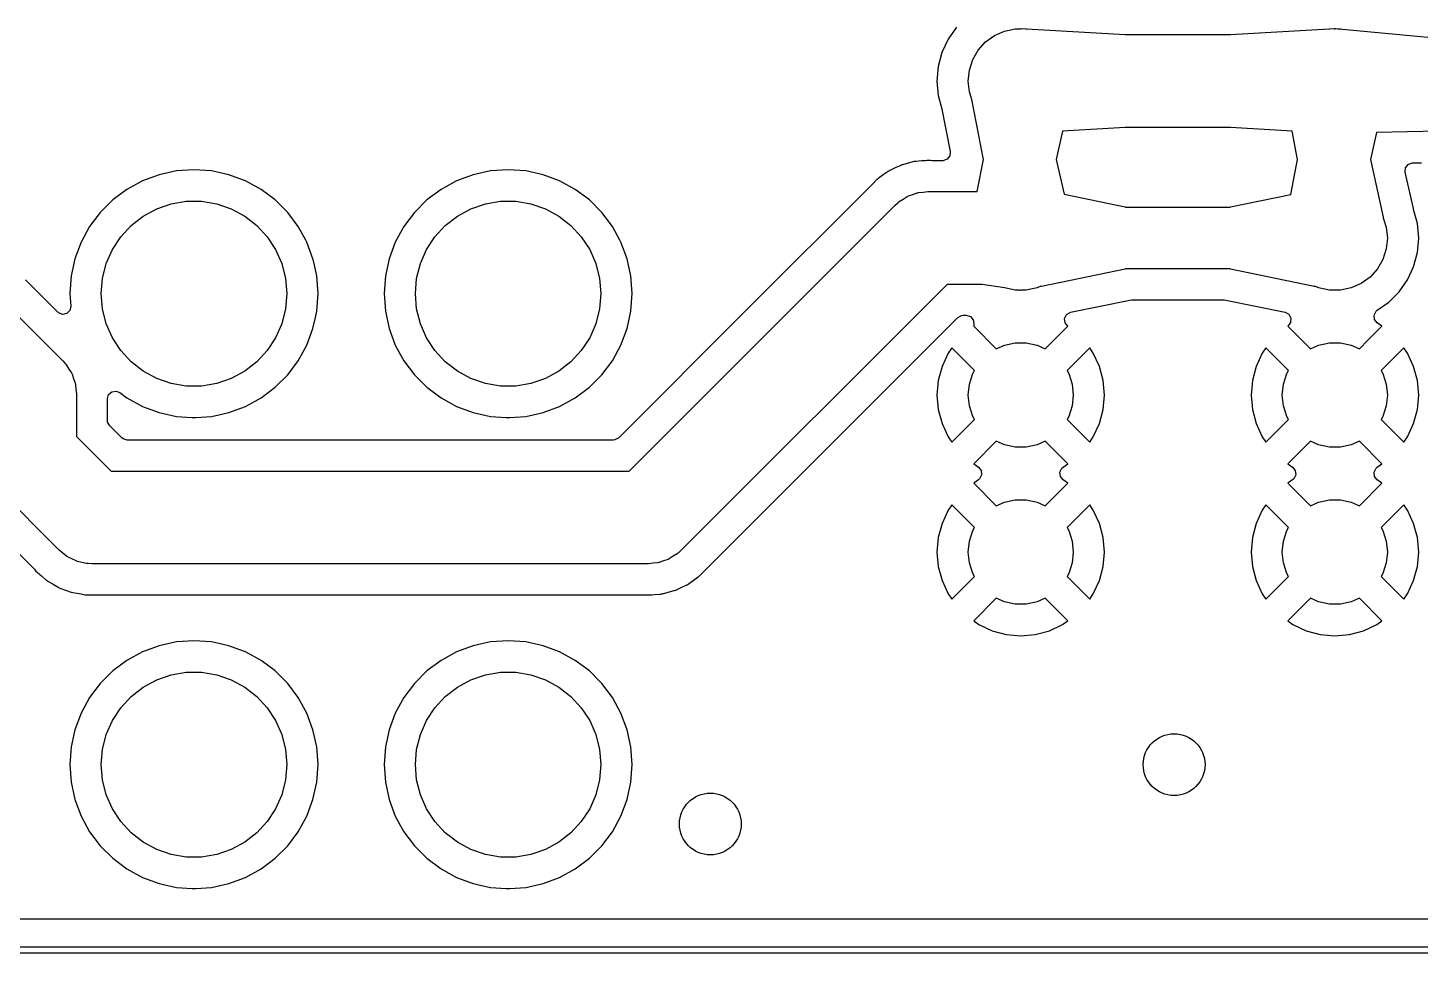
# Model space of a CAD drawing. Extents: x 0.1 to 11.5, y -4.3 to -1.1.
# Drawn here: x 8.306 to 9.192, y -4.293 to -3.704 of the extents above; entities that cross this region are included whole.
import ezdxf

# ---------------------------------------------------------------- set-up
doc = ezdxf.new("R2010")
doc.units = 0
doc.header["$MEASUREMENT"] = 0
doc.layers.add('BLACK', color=7, linetype='CONTINUOUS')

msp = doc.modelspace()

# ---------------------------------------------------------------- linework, layer by layer
at = {"layer": 'BLACK', "linetype": 'CONTINUOUS'}
for p, q in [((8.89691, -3.70349), (8.89157, -3.71111)), ((8.92745, -3.70597), (8.9343, -3.70451)), ((8.9343, -3.70451), (8.93792, -3.70451)), ((8.93792, -3.70451), (8.93793, -3.70449)), ((8.93793, -3.70449), (8.93826, -3.70436)), ((8.93826, -3.70436), (8.93828, -3.70436)), ((8.93828, -3.70436), (8.94091, -3.70451)), ((8.94091, -3.70451), (8.94129, -3.70451)), ((8.94129, -3.70451), (8.94144, -3.70455)), ((8.94144, -3.70455), (9.00429, -3.70824)), ((9.0713, -3.70824), (9.13415, -3.70455)), ((9.13415, -3.70455), (9.1343, -3.70451)), ((9.1343, -3.70451), (9.13468, -3.70451)), ((9.13468, -3.70451), (9.13731, -3.70436)), ((9.13731, -3.70436), (9.13764, -3.70447)), ((9.13764, -3.70447), (9.13766, -3.70451)), ((9.13766, -3.70451), (9.13793, -3.70451)), ((9.13793, -3.70451), (9.13826, -3.70438)), ((9.13793, -3.70451), (9.13793, -3.70451)), ((9.13826, -3.70438), (9.1383, -3.70438)), ((9.1383, -3.70438), (9.13973, -3.70451)), ((9.13973, -3.70451), (9.14129, -3.70451)), ((9.14129, -3.70451), (9.14255, -3.70478)), ((9.14255, -3.70478), (9.20384, -3.71059)), ((8.89157, -3.71111), (8.88764, -3.71954)), ((8.89157, -3.71111), (8.89157, -3.71111)), ((8.91072, -3.71813), (8.9154, -3.71293)), ((8.9154, -3.71293), (8.92106, -3.70881)), ((8.92106, -3.70881), (8.92745, -3.70597)), ((9.00429, -3.70824), (9.00434, -3.70827)), ((9.00434, -3.70827), (9.07124, -3.70827)), ((9.07124, -3.70827), (9.0713, -3.70824)), ((8.88764, -3.71954), (8.88523, -3.72853)), ((8.88764, -3.71954), (8.88764, -3.71954)), ((8.90722, -3.72418), (8.91072, -3.71813)), ((8.88523, -3.72853), (8.88442, -3.7378)), ((8.88523, -3.72853), (8.88523, -3.72853)), ((8.90433, -3.7378), (8.90506, -3.73084)), ((8.90506, -3.73084), (8.90722, -3.72418)), ((8.88442, -3.7378), (8.88442, -3.7378)), ((8.88442, -3.7378), (8.88523, -3.74706)), ((8.90506, -3.74475), (8.90433, -3.7378)), ((8.88523, -3.74706), (8.88523, -3.74706)), ((8.88523, -3.74706), (8.8875, -3.75551)), ((8.90661, -3.74953), (8.90506, -3.74475)), ((8.91406, -3.7878), (8.90661, -3.74953)), ((8.8875, -3.75551), (8.88753, -3.75567)), ((8.88753, -3.75567), (8.8928, -3.78275)), ((9.00429, -3.76735), (8.96446, -3.76969)), ((9.00435, -3.76732), (9.00429, -3.76735)), ((9.07125, -3.76732), (9.00435, -3.76732)), ((9.0713, -3.76735), (9.07125, -3.76732)), ((9.11053, -3.76966), (9.0713, -3.76735)), ((8.96446, -3.76969), (8.96043, -3.7878)), ((9.11406, -3.7878), (9.11053, -3.76966)), ((9.16425, -3.77063), (9.16043, -3.7878)), ((9.2038, -3.7697), (9.16425, -3.77063)), ((8.8928, -3.78275), (8.89255, -3.78549)), ((8.85788, -3.7932), (8.85435, -3.7948)), ((8.86137, -3.79152), (8.85788, -3.7932)), ((8.86154, -3.79147), (8.86137, -3.79152)), ((8.86137, -3.79152), (8.86137, -3.79152)), ((8.86137, -3.79152), (8.86137, -3.79152)), ((8.86137, -3.79152), (8.86137, -3.79152)), ((8.86226, -3.79121), (8.86154, -3.79147)), ((8.86241, -3.79114), (8.86226, -3.79121)), ((8.86617, -3.79019), (8.86241, -3.79114)), ((8.86241, -3.79114), (8.86241, -3.79114)), ((8.86991, -3.78916), (8.86617, -3.79019)), ((8.87009, -3.78914), (8.86991, -3.78916)), ((8.86991, -3.78916), (8.86991, -3.78916)), ((8.87084, -3.78901), (8.87009, -3.78914)), ((8.87101, -3.78897), (8.87084, -3.78901)), ((8.87488, -3.78871), (8.87101, -3.78897)), ((8.87653, -3.78856), (8.87488, -3.78871)), ((8.877, -3.78856), (8.87653, -3.78856)), ((8.87716, -3.78856), (8.877, -3.78856)), ((8.87806, -3.7885), (8.87716, -3.78856)), ((8.87985, -3.78838), (8.87806, -3.7885)), ((8.88031, -3.78843), (8.87985, -3.78838)), ((8.87985, -3.78838), (8.87985, -3.78838)), ((8.88137, -3.78855), (8.88031, -3.78843)), ((8.88164, -3.78856), (8.88137, -3.78855)), ((8.88801, -3.78856), (8.88164, -3.78856)), ((8.88825, -3.78856), (8.88801, -3.78856)), ((8.89085, -3.78765), (8.88825, -3.78856)), ((8.89255, -3.78549), (8.89085, -3.78765)), ((8.91008, -3.80827), (8.91406, -3.7878)), ((8.96043, -3.7878), (8.96536, -3.80994)), ((9.10973, -3.81004), (9.11406, -3.7878)), ((9.16043, -3.7878), (9.16863, -3.82461)), ((9.18263, -3.79594), (9.18281, -3.79319)), ((9.18281, -3.79319), (9.18445, -3.79098)), ((9.18445, -3.79098), (9.18702, -3.79001)), ((9.18702, -3.79001), (9.18728, -3.78999)), ((9.18728, -3.78999), (9.193, -3.78986)), ((8.37862, -3.8014), (8.36873, -3.8068)), ((8.38917, -3.79747), (8.37862, -3.8014)), ((8.40018, -3.79507), (8.38917, -3.79747)), ((8.41142, -3.79427), (8.40018, -3.79507)), ((8.42265, -3.79507), (8.41142, -3.79427)), ((8.41142, -3.79427), (8.41142, -3.79427)), ((8.43366, -3.79747), (8.42265, -3.79507)), ((8.44, -3.79983), (8.43366, -3.79747)), ((8.43366, -3.79747), (8.43366, -3.79747)), ((8.43366, -3.79747), (8.43366, -3.79747)), ((8.44422, -3.8014), (8.44, -3.79983)), ((8.45411, -3.8068), (8.44422, -3.8014)), ((8.44422, -3.8014), (8.44422, -3.8014)), ((8.57862, -3.8014), (8.56873, -3.8068)), ((8.58917, -3.79747), (8.57862, -3.8014)), ((8.60018, -3.79507), (8.58917, -3.79747)), ((8.61142, -3.79427), (8.60018, -3.79507)), ((8.62265, -3.79507), (8.61142, -3.79427)), ((8.61142, -3.79427), (8.61142, -3.79427)), ((8.63366, -3.79747), (8.62265, -3.79507)), ((8.64, -3.79983), (8.63366, -3.79747)), ((8.63366, -3.79747), (8.63366, -3.79747)), ((8.63366, -3.79747), (8.63366, -3.79747)), ((8.64422, -3.8014), (8.64, -3.79983)), ((8.65411, -3.8068), (8.64422, -3.8014)), ((8.64422, -3.8014), (8.64422, -3.8014)), ((8.84622, -3.80057), (8.84354, -3.80337)), ((8.84636, -3.80047), (8.84622, -3.80057)), ((8.84622, -3.80057), (8.84622, -3.80057)), ((8.84694, -3.79997), (8.84636, -3.80047)), ((8.84706, -3.79985), (8.84694, -3.79997)), ((8.85025, -3.79764), (8.84706, -3.79985)), ((8.84706, -3.79985), (8.84706, -3.79985)), ((8.85339, -3.79536), (8.85025, -3.79764)), ((8.85354, -3.79529), (8.85339, -3.79536)), ((8.85339, -3.79536), (8.85339, -3.79536)), ((8.8542, -3.7949), (8.85354, -3.79529)), ((8.85435, -3.7948), (8.8542, -3.7949)), ((9.18776, -3.81896), (9.18263, -3.79594)), ((8.36873, -3.8068), (8.35971, -3.81355)), ((8.36873, -3.8068), (8.36873, -3.8068)), ((8.46313, -3.81355), (8.45411, -3.8068)), ((8.45411, -3.8068), (8.45411, -3.8068)), ((8.56873, -3.8068), (8.55971, -3.81355)), ((8.56873, -3.8068), (8.56873, -3.8068)), ((8.66313, -3.81355), (8.65411, -3.8068)), ((8.65411, -3.8068), (8.65411, -3.8068)), ((8.84354, -3.80337), (8.76244, -3.88447)), ((8.86298, -3.81306), (8.86549, -3.81141)), ((8.86549, -3.81141), (8.86589, -3.81126)), ((8.86589, -3.81126), (8.86626, -3.81103)), ((8.86626, -3.81103), (8.86911, -3.81009)), ((8.86911, -3.81009), (8.87193, -3.80906)), ((8.87193, -3.80906), (8.87236, -3.80901)), ((8.87236, -3.80901), (8.87277, -3.80888)), ((8.87277, -3.80888), (8.87576, -3.80862)), ((8.87576, -3.80862), (8.87874, -3.80827)), ((8.87874, -3.80827), (8.91008, -3.80827)), ((8.96536, -3.80994), (9.00436, -3.81803)), ((9.07123, -3.81803), (9.10973, -3.81004)), ((8.22875, -3.81692), (8.32797, -3.91613)), ((8.35971, -3.81355), (8.35174, -3.82152)), ((8.35971, -3.81355), (8.35971, -3.81355)), ((8.37912, -3.82379), (8.3877, -3.81915)), ((8.3877, -3.81915), (8.39692, -3.81598)), ((8.39692, -3.81598), (8.40654, -3.81437)), ((8.40654, -3.81437), (8.41629, -3.81437)), ((8.41629, -3.81437), (8.42591, -3.81598)), ((8.42591, -3.81598), (8.43514, -3.81915)), ((8.43514, -3.81915), (8.44372, -3.82379)), ((8.47109, -3.82152), (8.46313, -3.81355)), ((8.46313, -3.81355), (8.46313, -3.81355)), ((8.55971, -3.81355), (8.55174, -3.82152)), ((8.55971, -3.81355), (8.55971, -3.81355)), ((8.57912, -3.82379), (8.5877, -3.81915)), ((8.5877, -3.81915), (8.59692, -3.81598)), ((8.59692, -3.81598), (8.60654, -3.81437)), ((8.60654, -3.81437), (8.61629, -3.81437)), ((8.61629, -3.81437), (8.62591, -3.81598)), ((8.62591, -3.81598), (8.63514, -3.81915)), ((8.63514, -3.81915), (8.64372, -3.82379)), ((8.67109, -3.82152), (8.66313, -3.81355)), ((8.66313, -3.81355), (8.66313, -3.81355)), ((8.68856, -3.98622), (8.85786, -3.81692)), ((8.85786, -3.81692), (8.85947, -3.81549)), ((8.85947, -3.81549), (8.85976, -3.81518)), ((8.85976, -3.81518), (8.85998, -3.81503)), ((8.85998, -3.81503), (8.86043, -3.81463)), ((8.86043, -3.81463), (8.86298, -3.81306)), ((9.00436, -3.81803), (9.00447, -3.81811)), ((9.00447, -3.81811), (9.07109, -3.81811)), ((9.07109, -3.81811), (9.07123, -3.81803)), ((9.18785, -3.81926), (9.18776, -3.81896)), ((9.18795, -3.81954), (9.18785, -3.81926)), ((9.19036, -3.82853), (9.18795, -3.81954)), ((9.18795, -3.81954), (9.18795, -3.81954)), ((8.35174, -3.82152), (8.34499, -3.83054)), ((8.35174, -3.82152), (8.35174, -3.82152)), ((8.37142, -3.82978), (8.37912, -3.82379)), ((8.44372, -3.82379), (8.45141, -3.82978)), ((8.47784, -3.83054), (8.47109, -3.82152)), ((8.47109, -3.82152), (8.47109, -3.82152)), ((8.55174, -3.82152), (8.54499, -3.83054)), ((8.55174, -3.82152), (8.55174, -3.82152)), ((8.57142, -3.82978), (8.57912, -3.82379)), ((8.64372, -3.82379), (8.65141, -3.82978)), ((8.67784, -3.83054), (8.67109, -3.82152)), ((8.67109, -3.82152), (8.67109, -3.82152)), ((9.16863, -3.82461), (9.16859, -3.82486)), ((9.16859, -3.82486), (9.17053, -3.83084)), ((9.19117, -3.8378), (9.19036, -3.82853)), ((8.34499, -3.83054), (8.33959, -3.84043)), ((8.34499, -3.83054), (8.34499, -3.83054)), ((8.35948, -3.84512), (8.36481, -3.83696)), ((8.36481, -3.83696), (8.37142, -3.82978)), ((8.45141, -3.82978), (8.45802, -3.83696)), ((8.45802, -3.83696), (8.46335, -3.84512)), ((8.48261, -3.83926), (8.47784, -3.83054)), ((8.47784, -3.83054), (8.47784, -3.83054)), ((8.54499, -3.83054), (8.53959, -3.84043)), ((8.54499, -3.83054), (8.54499, -3.83054)), ((8.55948, -3.84512), (8.56481, -3.83696)), ((8.56481, -3.83696), (8.57142, -3.82978)), ((8.65141, -3.82978), (8.65802, -3.83696)), ((8.65802, -3.83696), (8.66335, -3.84512)), ((8.68261, -3.83926), (8.67784, -3.83054)), ((8.67784, -3.83054), (8.67784, -3.83054)), ((9.17053, -3.83084), (9.17126, -3.8378)), ((9.17126, -3.8378), (9.17053, -3.84475)), ((9.19036, -3.84706), (9.19117, -3.8378)), ((8.33959, -3.84043), (8.33565, -3.85098)), ((8.35556, -3.85405), (8.35948, -3.84512)), ((8.46335, -3.84512), (8.46727, -3.85405)), ((8.48324, -3.84043), (8.48261, -3.83926)), ((8.48718, -3.85098), (8.48324, -3.84043)), ((8.53959, -3.84043), (8.53565, -3.85098)), ((8.55556, -3.85405), (8.55948, -3.84512)), ((8.66335, -3.84512), (8.66727, -3.85405)), ((8.68324, -3.84043), (8.68261, -3.83926)), ((8.68718, -3.85098), (8.68324, -3.84043)), ((9.17053, -3.84475), (9.16837, -3.85141)), ((9.18795, -3.85605), (9.19036, -3.84706)), ((8.33565, -3.85098), (8.33326, -3.86199)), ((8.35317, -3.86351), (8.35556, -3.85405)), ((8.46727, -3.85405), (8.46967, -3.86351)), ((8.48767, -3.85324), (8.48718, -3.85098)), ((8.48718, -3.85098), (8.48718, -3.85098)), ((8.48718, -3.85098), (8.48718, -3.85098)), ((8.48957, -3.86199), (8.48767, -3.85324)), ((8.53565, -3.85098), (8.53326, -3.86199)), ((8.55317, -3.86351), (8.55556, -3.85405)), ((8.66727, -3.85405), (8.66967, -3.86351)), ((8.68767, -3.85324), (8.68718, -3.85098)), ((8.68718, -3.85098), (8.68718, -3.85098)), ((8.68718, -3.85098), (8.68718, -3.85098)), ((8.68957, -3.86199), (8.68767, -3.85324)), ((9.16837, -3.85141), (9.16487, -3.85747)), ((8.32471, -3.885), (8.30419, -3.86448)), ((8.33326, -3.86199), (8.33246, -3.87323)), ((8.35236, -3.87323), (8.35317, -3.86351)), ((8.46967, -3.86351), (8.47047, -3.87323)), ((8.49038, -3.87323), (8.48957, -3.86199)), ((8.53326, -3.86199), (8.53246, -3.87323)), ((8.55236, -3.87323), (8.55317, -3.86351)), ((8.66967, -3.86351), (8.67047, -3.87323)), ((8.69038, -3.87323), (8.68957, -3.86199)), ((9.00436, -3.85756), (8.95097, -3.86864)), ((9.0045, -3.85748), (9.00436, -3.85756)), ((9.07112, -3.85748), (9.0045, -3.85748)), ((9.07123, -3.85756), (9.07112, -3.85748)), ((9.12462, -3.86864), (9.07123, -3.85756)), ((9.16019, -3.86266), (9.15453, -3.86678)), ((9.16487, -3.85747), (9.16019, -3.86266)), ((9.17868, -3.8721), (9.18402, -3.86448)), ((9.18402, -3.86448), (9.18795, -3.85605)), ((8.33246, -3.87323), (8.33246, -3.87323)), ((8.33246, -3.87323), (8.33303, -3.8812)), ((8.35317, -3.88295), (8.35236, -3.87323)), ((8.47047, -3.87323), (8.46967, -3.88295)), ((8.48957, -3.88447), (8.49038, -3.87323)), ((8.49038, -3.87323), (8.49038, -3.87323)), ((8.53246, -3.87323), (8.53246, -3.87323)), ((8.53246, -3.87323), (8.53326, -3.88447)), ((8.55317, -3.88295), (8.55236, -3.87323)), ((8.67047, -3.87323), (8.66967, -3.88295)), ((8.68957, -3.88447), (8.69038, -3.87323)), ((8.89097, -3.86732), (8.72167, -4.03663)), ((8.91325, -3.86732), (8.89097, -3.86732)), ((8.92738, -3.86959), (8.91325, -3.86732)), ((8.92745, -3.86962), (8.92738, -3.86959)), ((8.9343, -3.87108), (8.92745, -3.86962)), ((8.93665, -3.87108), (8.9343, -3.87108)), ((8.93726, -3.87117), (8.93665, -3.87108)), ((8.93733, -3.87118), (8.93726, -3.87117)), ((8.93759, -3.87108), (8.93733, -3.87118)), ((8.94129, -3.87108), (8.93759, -3.87108)), ((8.94814, -3.86962), (8.94129, -3.87108)), ((8.95059, -3.86853), (8.94814, -3.86962)), ((8.95063, -3.86857), (8.95059, -3.86853)), ((8.95097, -3.86864), (8.95063, -3.86857)), ((9.12489, -3.86861), (9.12462, -3.86864)), ((9.12498, -3.86852), (9.12489, -3.86861)), ((9.12745, -3.86962), (9.12498, -3.86852)), ((9.1343, -3.87108), (9.12745, -3.86962)), ((9.14129, -3.87108), (9.1343, -3.87108)), ((9.14814, -3.86962), (9.14129, -3.87108)), ((9.15453, -3.86678), (9.14814, -3.86962)), ((9.1721, -3.87868), (9.17868, -3.8721)), ((8.33303, -3.8812), (8.33244, -3.88389)), ((8.96955, -3.88511), (9.00723, -3.87729)), ((9.00723, -3.87729), (9.00822, -3.87719)), ((9.00822, -3.87719), (9.06737, -3.87719)), ((9.06737, -3.87719), (9.06837, -3.87729)), ((9.06837, -3.87729), (9.10604, -3.8851)), ((9.16478, -3.88381), (9.1721, -3.87868)), ((8.32523, -3.88546), (8.32471, -3.885)), ((8.32781, -3.88642), (8.32523, -3.88546)), ((8.3305, -3.88583), (8.32781, -3.88642)), ((8.33244, -3.88389), (8.3305, -3.88583)), ((8.35556, -3.8924), (8.35317, -3.88295)), ((8.46967, -3.88295), (8.46727, -3.8924)), ((8.48718, -3.89547), (8.48871, -3.88846)), ((8.48871, -3.88846), (8.48957, -3.88447)), ((8.48957, -3.88447), (8.48957, -3.88447)), ((8.48957, -3.88447), (8.48957, -3.88447)), ((8.53326, -3.88447), (8.53565, -3.89547)), ((8.55556, -3.8924), (8.55317, -3.88295)), ((8.66967, -3.88295), (8.66727, -3.8924)), ((8.76244, -3.88447), (8.68182, -3.96509)), ((8.68718, -3.89547), (8.68871, -3.88846)), ((8.68871, -3.88846), (8.68957, -3.88447)), ((8.68957, -3.88447), (8.68957, -3.88447)), ((8.68957, -3.88447), (8.68957, -3.88447)), ((8.73599, -4.05017), (8.8977, -3.88846)), ((8.8977, -3.88846), (8.90012, -3.88714)), ((8.90012, -3.88714), (8.90115, -3.88703)), ((8.90115, -3.88703), (8.90309, -3.88703)), ((8.90309, -3.88703), (8.90573, -3.8878)), ((8.90573, -3.8878), (8.90753, -3.88988)), ((8.90753, -3.88988), (8.90796, -3.89233)), ((8.96575, -3.889), (8.96699, -3.88654)), ((8.96603, -3.89174), (8.96575, -3.889)), ((8.96699, -3.88654), (8.96936, -3.88515)), ((8.96936, -3.88515), (8.96955, -3.88511)), ((9.10604, -3.8851), (9.10846, -3.8864)), ((9.10846, -3.8864), (9.1098, -3.8888)), ((9.1098, -3.8888), (9.10963, -3.89155)), ((9.16278, -3.88692), (9.16402, -3.88447)), ((9.16306, -3.88966), (9.16278, -3.88692)), ((9.16478, -3.89181), (9.16306, -3.88966)), ((9.16402, -3.88447), (9.16478, -3.88381)), ((8.35948, -3.90134), (8.35556, -3.8924)), ((8.46727, -3.8924), (8.46335, -3.90134)), ((8.48324, -3.90603), (8.48718, -3.89547)), ((8.53565, -3.89547), (8.53959, -3.90603)), ((8.55948, -3.90134), (8.55556, -3.8924)), ((8.66727, -3.8924), (8.66335, -3.90134)), ((8.68324, -3.90603), (8.68718, -3.89547)), ((8.90796, -3.89233), (8.90782, -3.8939)), ((8.90782, -3.8939), (8.92222, -3.9083)), ((8.95337, -3.9083), (8.96777, -3.8939)), ((8.96775, -3.89388), (8.96603, -3.89174)), ((8.96777, -3.8939), (8.96775, -3.89388)), ((8.96777, -3.8939), (8.96777, -3.8939)), ((9.10784, -3.89388), (9.10782, -3.8939)), ((9.10782, -3.8939), (9.12222, -3.9083)), ((9.10801, -3.89376), (9.10784, -3.89388)), ((9.10963, -3.89155), (9.10801, -3.89376)), ((9.15882, -3.90285), (9.16777, -3.8939)), ((9.16777, -3.8939), (9.16478, -3.89181)), ((9.16777, -3.8939), (9.16777, -3.8939)), ((8.36481, -3.9095), (8.35948, -3.90134)), ((8.46335, -3.90134), (8.45802, -3.9095)), ((8.47784, -3.91592), (8.48324, -3.90603)), ((8.53959, -3.90603), (8.54499, -3.91592)), ((8.56481, -3.9095), (8.55948, -3.90134)), ((8.66335, -3.90134), (8.65802, -3.9095)), ((8.67784, -3.91592), (8.68324, -3.90603)), ((8.8939, -3.90782), (8.89159, -3.91112)), ((8.90834, -3.92226), (8.8939, -3.90782)), ((8.8939, -3.90782), (8.8939, -3.90782)), ((8.92222, -3.9083), (8.92745, -3.90597)), ((8.92745, -3.90597), (8.9343, -3.90451)), ((8.9343, -3.90451), (8.94129, -3.90451)), ((8.94129, -3.90451), (8.94814, -3.90597)), ((8.94814, -3.90597), (8.95337, -3.9083)), ((8.98169, -3.90782), (8.96725, -3.92226)), ((8.984, -3.91112), (8.98169, -3.90782)), ((8.98169, -3.90782), (8.98169, -3.90782)), ((9.0939, -3.90782), (9.09159, -3.91112)), ((9.10834, -3.92226), (9.0939, -3.90782)), ((9.0939, -3.90782), (9.0939, -3.90782)), ((9.12222, -3.9083), (9.12745, -3.90597)), ((9.12745, -3.90597), (9.1343, -3.90451)), ((9.1343, -3.90451), (9.14129, -3.90451)), ((9.14129, -3.90451), (9.14814, -3.90597)), ((9.14814, -3.90597), (9.15337, -3.9083)), ((9.15337, -3.9083), (9.15882, -3.90285)), ((9.18169, -3.90782), (9.16725, -3.92226)), ((9.184, -3.91112), (9.18169, -3.90782)), ((9.18169, -3.90782), (9.18169, -3.90782)), ((8.32797, -3.91613), (8.32939, -3.91773)), ((8.32939, -3.91773), (8.32971, -3.91803)), ((8.32971, -3.91803), (8.32985, -3.91824)), ((8.37142, -3.91668), (8.36481, -3.9095)), ((8.37912, -3.92267), (8.37142, -3.91668)), ((8.45141, -3.91668), (8.44372, -3.92267)), ((8.45802, -3.9095), (8.45141, -3.91668)), ((8.47109, -3.92494), (8.47784, -3.91592)), ((8.54499, -3.91592), (8.54499, -3.91592)), ((8.54499, -3.91592), (8.55174, -3.92494)), ((8.57142, -3.91668), (8.56481, -3.9095)), ((8.57912, -3.92267), (8.57142, -3.91668)), ((8.65141, -3.91668), (8.64372, -3.92267)), ((8.65802, -3.9095), (8.65141, -3.91668)), ((8.67109, -3.92494), (8.67784, -3.91592)), ((8.89159, -3.91112), (8.88766, -3.91955)), ((8.98793, -3.91955), (8.984, -3.91112)), ((8.984, -3.91112), (8.984, -3.91112)), ((9.09159, -3.91112), (9.08766, -3.91955)), ((9.18793, -3.91955), (9.184, -3.91112)), ((9.184, -3.91112), (9.184, -3.91112)), ((8.32985, -3.91824), (8.33025, -3.91869)), ((8.33025, -3.91869), (8.33182, -3.92125)), ((8.33182, -3.92125), (8.33347, -3.92376)), ((8.33347, -3.92376), (8.33362, -3.92416)), ((8.33362, -3.92416), (8.33385, -3.92453)), ((8.33385, -3.92453), (8.33479, -3.92738)), ((8.3877, -3.92731), (8.37912, -3.92267)), ((8.44372, -3.92267), (8.43514, -3.92731)), ((8.46313, -3.9329), (8.47109, -3.92494)), ((8.55174, -3.92494), (8.55174, -3.92494)), ((8.55174, -3.92494), (8.55971, -3.9329)), ((8.5877, -3.92731), (8.57912, -3.92267)), ((8.64372, -3.92267), (8.63514, -3.92731)), ((8.66313, -3.9329), (8.67109, -3.92494)), ((8.88766, -3.91955), (8.88525, -3.92853)), ((8.88766, -3.91955), (8.88766, -3.91955)), ((8.90506, -3.93084), (8.90722, -3.92418)), ((8.90722, -3.92418), (8.90834, -3.92226)), ((8.96725, -3.92226), (8.96837, -3.92418)), ((8.96837, -3.92418), (8.97053, -3.93084)), ((8.99034, -3.92853), (8.98793, -3.91955)), ((8.98793, -3.91955), (8.98793, -3.91955)), ((9.08766, -3.91955), (9.08525, -3.92853)), ((9.08766, -3.91955), (9.08766, -3.91955)), ((9.10506, -3.93084), (9.10722, -3.92418)), ((9.10722, -3.92418), (9.10834, -3.92226)), ((9.16725, -3.92226), (9.16837, -3.92418)), ((9.16837, -3.92418), (9.17053, -3.93084)), ((9.19034, -3.92853), (9.18793, -3.91955)), ((9.18793, -3.91955), (9.18793, -3.91955)), ((8.33479, -3.92738), (8.33582, -3.9302)), ((8.33582, -3.9302), (8.33587, -3.93063)), ((8.33587, -3.93063), (8.336, -3.93104)), ((8.336, -3.93104), (8.33627, -3.93403)), ((8.33627, -3.93403), (8.33661, -3.93701)), ((8.35709, -3.93748), (8.35917, -3.93568)), ((8.35917, -3.93568), (8.3619, -3.93529)), ((8.3619, -3.93529), (8.36413, -3.93621)), ((8.39692, -3.93048), (8.3877, -3.92731)), ((8.40654, -3.93208), (8.39692, -3.93048)), ((8.41629, -3.93208), (8.40654, -3.93208)), ((8.42591, -3.93048), (8.41629, -3.93208)), ((8.43514, -3.92731), (8.42591, -3.93048)), ((8.45411, -3.93965), (8.46313, -3.9329)), ((8.55971, -3.9329), (8.55971, -3.9329)), ((8.55971, -3.9329), (8.56873, -3.93965)), ((8.59692, -3.93048), (8.5877, -3.92731)), ((8.60654, -3.93208), (8.59692, -3.93048)), ((8.61629, -3.93208), (8.60654, -3.93208)), ((8.62591, -3.93048), (8.61629, -3.93208)), ((8.63514, -3.92731), (8.62591, -3.93048)), ((8.65411, -3.93965), (8.66313, -3.9329)), ((8.88525, -3.92853), (8.88444, -3.9378)), ((8.88525, -3.92853), (8.88525, -3.92853)), ((8.90433, -3.9378), (8.90506, -3.93084)), ((8.97053, -3.93084), (8.97126, -3.9378)), ((8.99115, -3.9378), (8.99034, -3.92853)), ((8.99034, -3.92853), (8.99034, -3.92853)), ((9.08525, -3.92853), (9.08444, -3.9378)), ((9.08525, -3.92853), (9.08525, -3.92853)), ((9.10433, -3.9378), (9.10506, -3.93084)), ((9.17053, -3.93084), (9.17126, -3.9378)), ((9.19115, -3.9378), (9.19034, -3.92853)), ((9.19034, -3.92853), (9.19034, -3.92853)), ((8.33661, -3.93701), (8.33661, -3.96415)), ((8.35632, -3.94012), (8.35709, -3.93748)), ((8.35632, -3.95396), (8.35632, -3.94012)), ((8.36413, -3.93621), (8.36873, -3.93965)), ((8.36873, -3.93965), (8.36873, -3.93965)), ((8.36873, -3.93965), (8.36873, -3.93965)), ((8.36873, -3.93965), (8.37862, -3.94505)), ((8.44422, -3.94505), (8.45411, -3.93965)), ((8.56873, -3.93965), (8.56873, -3.93965)), ((8.56873, -3.93965), (8.57862, -3.94505)), ((8.64422, -3.94505), (8.65411, -3.93965)), ((8.88444, -3.9378), (8.88444, -3.9378)), ((8.88444, -3.9378), (8.88525, -3.94706)), ((8.90506, -3.94475), (8.90433, -3.9378)), ((8.97126, -3.9378), (8.97053, -3.94475)), ((8.99034, -3.94706), (8.99115, -3.9378)), ((8.99115, -3.9378), (8.99115, -3.9378)), ((9.08444, -3.9378), (9.08444, -3.9378)), ((9.08444, -3.9378), (9.08525, -3.94706)), ((9.10506, -3.94475), (9.10433, -3.9378)), ((9.17126, -3.9378), (9.17053, -3.94475)), ((9.19034, -3.94706), (9.19115, -3.9378)), ((9.19115, -3.9378), (9.19115, -3.9378)), ((8.37862, -3.94505), (8.37862, -3.94505)), ((8.37862, -3.94505), (8.37862, -3.94505)), ((8.37862, -3.94505), (8.37862, -3.94505)), ((8.37862, -3.94505), (8.38917, -3.94899)), ((8.38917, -3.94899), (8.38917, -3.94899)), ((8.38917, -3.94899), (8.38917, -3.94899)), ((8.38917, -3.94899), (8.40018, -3.95139)), ((8.40018, -3.95139), (8.40018, -3.95139)), ((8.40018, -3.95139), (8.40018, -3.95139)), ((8.40018, -3.95139), (8.41017, -3.9521)), ((8.41017, -3.9521), (8.41142, -3.95219)), ((8.41142, -3.95219), (8.41254, -3.95211)), ((8.41142, -3.95219), (8.41142, -3.95219)), ((8.41142, -3.95219), (8.41142, -3.95219)), ((8.41254, -3.95211), (8.42265, -3.95139)), ((8.42265, -3.95139), (8.42728, -3.95038)), ((8.42728, -3.95038), (8.43366, -3.94899)), ((8.43366, -3.94899), (8.44422, -3.94505)), ((8.43366, -3.94899), (8.43366, -3.94899)), ((8.43366, -3.94899), (8.43366, -3.94899)), ((8.57862, -3.94505), (8.57862, -3.94505)), ((8.57862, -3.94505), (8.57862, -3.94505)), ((8.57862, -3.94505), (8.57862, -3.94505)), ((8.57862, -3.94505), (8.58917, -3.94899)), ((8.58917, -3.94899), (8.58917, -3.94899)), ((8.58917, -3.94899), (8.58917, -3.94899)), ((8.58917, -3.94899), (8.60018, -3.95139)), ((8.60018, -3.95139), (8.60018, -3.95139)), ((8.60018, -3.95139), (8.60018, -3.95139)), ((8.60018, -3.95139), (8.61017, -3.9521)), ((8.61017, -3.9521), (8.61142, -3.95219)), ((8.61142, -3.95219), (8.61254, -3.95211)), ((8.61142, -3.95219), (8.61142, -3.95219)), ((8.61142, -3.95219), (8.61142, -3.95219)), ((8.61254, -3.95211), (8.62265, -3.95139)), ((8.62265, -3.95139), (8.62728, -3.95038)), ((8.62728, -3.95038), (8.63366, -3.94899)), ((8.63366, -3.94899), (8.64422, -3.94505)), ((8.63366, -3.94899), (8.63366, -3.94899)), ((8.63366, -3.94899), (8.63366, -3.94899)), ((8.88525, -3.94706), (8.88525, -3.94706)), ((8.88525, -3.94706), (8.88766, -3.95604)), ((8.8939, -3.96777), (8.90834, -3.95333)), ((8.90722, -3.95141), (8.90506, -3.94475)), ((8.90834, -3.95333), (8.90722, -3.95141)), ((8.96837, -3.95141), (8.96725, -3.95333)), ((8.96725, -3.95333), (8.98169, -3.96777)), ((8.97053, -3.94475), (8.96837, -3.95141)), ((8.98793, -3.95604), (8.99034, -3.94706)), ((8.99034, -3.94706), (8.99034, -3.94706)), ((9.08525, -3.94706), (9.08525, -3.94706)), ((9.08525, -3.94706), (9.08766, -3.95604)), ((9.0939, -3.96777), (9.10834, -3.95333)), ((9.10722, -3.95141), (9.10506, -3.94475)), ((9.10834, -3.95333), (9.10722, -3.95141)), ((9.16837, -3.95141), (9.16725, -3.95333)), ((9.16725, -3.95333), (9.18169, -3.96777)), ((9.17053, -3.94475), (9.16837, -3.95141)), ((9.18793, -3.95604), (9.19034, -3.94706)), ((9.19034, -3.94706), (9.19034, -3.94706)), ((8.35643, -3.955), (8.35632, -3.95396)), ((8.35775, -3.95742), (8.35643, -3.955)), ((8.36542, -3.96509), (8.35775, -3.95742)), ((8.88766, -3.95604), (8.88766, -3.95604)), ((8.88766, -3.95604), (8.89159, -3.96447)), ((8.984, -3.96447), (8.98793, -3.95604)), ((8.98793, -3.95604), (8.98793, -3.95604)), ((9.08766, -3.95604), (9.08766, -3.95604)), ((9.08766, -3.95604), (9.09159, -3.96447)), ((9.184, -3.96447), (9.18793, -3.95604)), ((9.18793, -3.95604), (9.18793, -3.95604)), ((8.33661, -3.96415), (8.35869, -3.98622)), ((8.36623, -3.96574), (8.36542, -3.96509)), ((8.36887, -3.96652), (8.36623, -3.96574)), ((8.67837, -3.96652), (8.36887, -3.96652)), ((8.67941, -3.9664), (8.67837, -3.96652)), ((8.68182, -3.96509), (8.67941, -3.9664)), ((8.89159, -3.96447), (8.89159, -3.96447)), ((8.89159, -3.96447), (8.8939, -3.96777)), ((8.8939, -3.96777), (8.8939, -3.96777)), ((8.92222, -3.96729), (8.90782, -3.98169)), ((8.92745, -3.96962), (8.92222, -3.96729)), ((8.9343, -3.97108), (8.92745, -3.96962)), ((8.94129, -3.97108), (8.9343, -3.97108)), ((8.94814, -3.96962), (8.94129, -3.97108)), ((8.95337, -3.96729), (8.94814, -3.96962)), ((8.96777, -3.98169), (8.95337, -3.96729)), ((8.98169, -3.96777), (8.984, -3.96447)), ((8.98169, -3.96777), (8.98169, -3.96777)), ((8.984, -3.96447), (8.984, -3.96447)), ((9.09159, -3.96447), (9.09159, -3.96447)), ((9.09159, -3.96447), (9.0939, -3.96777)), ((9.0939, -3.96777), (9.0939, -3.96777)), ((9.12222, -3.96729), (9.10782, -3.98169)), ((9.12745, -3.96962), (9.12222, -3.96729)), ((9.1343, -3.97108), (9.12745, -3.96962)), ((9.14129, -3.97108), (9.1343, -3.97108)), ((9.14814, -3.96962), (9.14129, -3.97108)), ((9.15337, -3.96729), (9.14814, -3.96962)), ((9.16777, -3.98169), (9.15337, -3.96729)), ((9.18169, -3.96777), (9.184, -3.96447)), ((9.18169, -3.96777), (9.18169, -3.96777)), ((9.184, -3.96447), (9.184, -3.96447)), ((8.35869, -3.98622), (8.68856, -3.98622)), ((8.90782, -3.98169), (8.91083, -3.9838)), ((8.91083, -3.9838), (8.91255, -3.98594)), ((8.91283, -3.98868), (8.91159, -3.99114)), ((8.91255, -3.98594), (8.91283, -3.98868)), ((8.96276, -3.98691), (8.964, -3.98445)), ((8.96305, -3.98965), (8.96276, -3.98691)), ((8.964, -3.98445), (8.96476, -3.9838)), ((8.96476, -3.9838), (8.96777, -3.98169)), ((9.10782, -3.98169), (9.11083, -3.9838)), ((9.11083, -3.9838), (9.11255, -3.98594)), ((9.11283, -3.98868), (9.11159, -3.99114)), ((9.11255, -3.98594), (9.11283, -3.98868)), ((9.16276, -3.98691), (9.164, -3.98445)), ((9.16305, -3.98965), (9.16276, -3.98691)), ((9.164, -3.98445), (9.16476, -3.9838)), ((9.16476, -3.9838), (9.16777, -3.98169)), ((8.32558, -4.03663), (8.28621, -3.99726)), ((8.91083, -3.99179), (8.90782, -3.9939)), ((8.90782, -3.9939), (8.92222, -4.0083)), ((8.91159, -3.99114), (8.91083, -3.99179)), ((8.95337, -4.0083), (8.96777, -3.9939)), ((8.96476, -3.99179), (8.96305, -3.98965)), ((8.96777, -3.9939), (8.96476, -3.99179)), ((9.11083, -3.99179), (9.10782, -3.9939)), ((9.10782, -3.9939), (9.12222, -4.0083)), ((9.11159, -3.99114), (9.11083, -3.99179)), ((9.15337, -4.0083), (9.16777, -3.9939)), ((9.16476, -3.99179), (9.16305, -3.98965)), ((9.16777, -3.9939), (9.16476, -3.99179)), ((8.92222, -4.0083), (8.92745, -4.00597)), ((8.92745, -4.00597), (8.9343, -4.00451)), ((8.9343, -4.00451), (8.94129, -4.00451)), ((8.94129, -4.00451), (8.94814, -4.00597)), ((8.94814, -4.00597), (8.95337, -4.0083)), ((9.12222, -4.0083), (9.12745, -4.00597)), ((9.12745, -4.00597), (9.1343, -4.00451)), ((9.1343, -4.00451), (9.14129, -4.00451)), ((9.14129, -4.00451), (9.14814, -4.00597)), ((9.14814, -4.00597), (9.15337, -4.0083)), ((8.27266, -4.01158), (8.30959, -4.04851)), ((8.89159, -4.01112), (8.88766, -4.01955)), ((8.8939, -4.00782), (8.89159, -4.01112)), ((8.90834, -4.02226), (8.8939, -4.00782)), ((8.98169, -4.00782), (8.96725, -4.02226)), ((8.984, -4.01112), (8.98169, -4.00782)), ((8.98169, -4.00782), (8.98169, -4.00782)), ((8.98793, -4.01955), (8.984, -4.01112)), ((8.984, -4.01112), (8.984, -4.01112)), ((9.09159, -4.01112), (9.08766, -4.01955)), ((9.0939, -4.00782), (9.09159, -4.01112)), ((9.10834, -4.02226), (9.0939, -4.00782)), ((9.0939, -4.00782), (9.0939, -4.00782)), ((9.18169, -4.00782), (9.16725, -4.02226)), ((9.184, -4.01112), (9.18169, -4.00782)), ((9.18169, -4.00782), (9.18169, -4.00782)), ((9.18793, -4.01955), (9.184, -4.01112)), ((9.184, -4.01112), (9.184, -4.01112)), ((8.88766, -4.01955), (8.88525, -4.02853)), ((8.88766, -4.01955), (8.88766, -4.01955)), ((8.90506, -4.03084), (8.90722, -4.02418)), ((8.90722, -4.02418), (8.90834, -4.02226)), ((8.96725, -4.02226), (8.96837, -4.02418)), ((8.96837, -4.02418), (8.97053, -4.03084)), ((8.99034, -4.02853), (8.98793, -4.01955)), ((8.98793, -4.01955), (8.98793, -4.01955)), ((9.08766, -4.01955), (9.08525, -4.02853)), ((9.08766, -4.01955), (9.08766, -4.01955)), ((9.10506, -4.03084), (9.10722, -4.02418)), ((9.10722, -4.02418), (9.10834, -4.02226)), ((9.16725, -4.02226), (9.16837, -4.02418)), ((9.16837, -4.02418), (9.17053, -4.03084)), ((9.19034, -4.02853), (9.18793, -4.01955)), ((9.18793, -4.01955), (9.18793, -4.01955)), ((8.88525, -4.02853), (8.88444, -4.0378)), ((8.88525, -4.02853), (8.88525, -4.02853)), ((8.90433, -4.0378), (8.90506, -4.03084)), ((8.97053, -4.03084), (8.97126, -4.0378)), ((8.99115, -4.0378), (8.99034, -4.02853)), ((8.99034, -4.02853), (8.99034, -4.02853)), ((9.08525, -4.02853), (9.08444, -4.0378)), ((9.08525, -4.02853), (9.08525, -4.02853)), ((9.10433, -4.0378), (9.10506, -4.03084)), ((9.17053, -4.03084), (9.17126, -4.0378)), ((9.19115, -4.0378), (9.19034, -4.02853)), ((9.19034, -4.02853), (9.19034, -4.02853)), ((8.32793, -4.03849), (8.32558, -4.03663)), ((8.33023, -4.04042), (8.32793, -4.03849)), ((8.33062, -4.04061), (8.33023, -4.04042)), ((8.33096, -4.04088), (8.33062, -4.04061)), ((8.33368, -4.04215), (8.33096, -4.04088)), ((8.33636, -4.04349), (8.33368, -4.04215)), ((8.71404, -4.04213), (8.71363, -4.04228)), ((8.71655, -4.04049), (8.71404, -4.04213)), ((8.7191, -4.03891), (8.71655, -4.04049)), ((8.71955, -4.03851), (8.7191, -4.03891)), ((8.71977, -4.03837), (8.71955, -4.03851)), ((8.72006, -4.03805), (8.71977, -4.03837)), ((8.72167, -4.03663), (8.72006, -4.03805)), ((8.88444, -4.0378), (8.88444, -4.0378)), ((8.88444, -4.0378), (8.88525, -4.04706)), ((8.90506, -4.04475), (8.90433, -4.0378)), ((8.97126, -4.0378), (8.97053, -4.04475)), ((8.99034, -4.04706), (8.99115, -4.0378)), ((8.99115, -4.0378), (8.99115, -4.0378)), ((9.08444, -4.0378), (9.08444, -4.0378)), ((9.08444, -4.0378), (9.08525, -4.04706)), ((9.10506, -4.04475), (9.10433, -4.0378)), ((9.17126, -4.0378), (9.17053, -4.04475)), ((9.19034, -4.04706), (9.19115, -4.0378)), ((9.19115, -4.0378), (9.19115, -4.0378)), ((8.30959, -4.04851), (8.30977, -4.04871)), ((8.30977, -4.04871), (8.31073, -4.04991)), ((8.31073, -4.04991), (8.31275, -4.05168)), ((8.33678, -4.04359), (8.33636, -4.04349)), ((8.33717, -4.04378), (8.33678, -4.04359)), ((8.34011, -4.04438), (8.33717, -4.04378)), ((8.34303, -4.04508), (8.34011, -4.04438)), ((8.34363, -4.04511), (8.34303, -4.04508)), ((8.34388, -4.04516), (8.34363, -4.04511)), ((8.34431, -4.04515), (8.34388, -4.04516)), ((8.34646, -4.04528), (8.34431, -4.04515)), ((8.70079, -4.04528), (8.34646, -4.04528)), ((8.70377, -4.04493), (8.70079, -4.04528)), ((8.70676, -4.04467), (8.70377, -4.04493)), ((8.70717, -4.04453), (8.70676, -4.04467)), ((8.7076, -4.04448), (8.70717, -4.04453)), ((8.71042, -4.04345), (8.7076, -4.04448)), ((8.71327, -4.04251), (8.71042, -4.04345)), ((8.71363, -4.04228), (8.71327, -4.04251)), ((8.73331, -4.05297), (8.73599, -4.05017)), ((8.88525, -4.04706), (8.88525, -4.04706)), ((8.88525, -4.04706), (8.88766, -4.05604)), ((8.90722, -4.05141), (8.90506, -4.04475)), ((8.97053, -4.04475), (8.96837, -4.05141)), ((8.98793, -4.05604), (8.99034, -4.04706)), ((8.99034, -4.04706), (8.99034, -4.04706)), ((9.08525, -4.04706), (9.08525, -4.04706)), ((9.08525, -4.04706), (9.08766, -4.05604)), ((9.10722, -4.05141), (9.10506, -4.04475)), ((9.17053, -4.04475), (9.16837, -4.05141)), ((9.18793, -4.05604), (9.19034, -4.04706)), ((9.19034, -4.04706), (9.19034, -4.04706)), ((8.31275, -4.05168), (8.31287, -4.05179)), ((8.31287, -4.05179), (8.31321, -4.05212)), ((8.31321, -4.05212), (8.31321, -4.05212)), ((8.31321, -4.05212), (8.31423, -4.05297)), ((8.31423, -4.05297), (8.31448, -4.05319)), ((8.31448, -4.05319), (8.3174, -4.05574)), ((8.3174, -4.05574), (8.31755, -4.05583)), ((8.31755, -4.05583), (8.31817, -4.05627)), ((8.31817, -4.05627), (8.31831, -4.05638)), ((8.31831, -4.05638), (8.31831, -4.05638)), ((8.31831, -4.05638), (8.32024, -4.05748)), ((8.32024, -4.05748), (8.32168, -4.05829)), ((8.32168, -4.05829), (8.32501, -4.06028)), ((8.72165, -4.06034), (8.72518, -4.05874)), ((8.72518, -4.05874), (8.72532, -4.05864)), ((8.72532, -4.05864), (8.72599, -4.05826)), ((8.72599, -4.05826), (8.72614, -4.05818)), ((8.72614, -4.05818), (8.72928, -4.0559)), ((8.72928, -4.0559), (8.73247, -4.05369)), ((8.73247, -4.05369), (8.73259, -4.05357)), ((8.73259, -4.05357), (8.73317, -4.05307)), ((8.73317, -4.05307), (8.73331, -4.05297)), ((8.88766, -4.05604), (8.88766, -4.05604)), ((8.88766, -4.05604), (8.89159, -4.06447)), ((8.8939, -4.06777), (8.90834, -4.05333)), ((8.90834, -4.05333), (8.90722, -4.05141)), ((8.96837, -4.05141), (8.96725, -4.05333)), ((8.96725, -4.05333), (8.98169, -4.06777)), ((8.984, -4.06447), (8.98793, -4.05604)), ((8.98793, -4.05604), (8.98793, -4.05604)), ((9.08766, -4.05604), (9.08766, -4.05604)), ((9.08766, -4.05604), (9.09159, -4.06447)), ((9.0939, -4.06777), (9.10834, -4.05333)), ((9.10834, -4.05333), (9.10722, -4.05141)), ((9.16837, -4.05141), (9.16725, -4.05333)), ((9.16725, -4.05333), (9.18169, -4.06777)), ((9.184, -4.06447), (9.18793, -4.05604)), ((9.18793, -4.05604), (9.18793, -4.05604)), ((8.32501, -4.06028), (8.32517, -4.06034)), ((8.32517, -4.06034), (8.32586, -4.06067)), ((8.32586, -4.06067), (8.32601, -4.06075)), ((8.32601, -4.06075), (8.32968, -4.06204)), ((8.32968, -4.06204), (8.33331, -4.0634)), ((8.33331, -4.0634), (8.33348, -4.06343)), ((8.33348, -4.06343), (8.33422, -4.06362)), ((8.33422, -4.06362), (8.33438, -4.06368)), ((8.33438, -4.06368), (8.33821, -4.06429)), ((8.33821, -4.06429), (8.33948, -4.06452)), ((8.33948, -4.06452), (8.34203, -4.06498)), ((8.34203, -4.06498), (8.34203, -4.06498)), ((8.34203, -4.06498), (8.3422, -4.06498)), ((8.3422, -4.06498), (8.34296, -4.06504)), ((8.34296, -4.06504), (8.34313, -4.06507)), ((8.34313, -4.06507), (8.34701, -4.06498)), ((8.34701, -4.06498), (8.69789, -4.06498)), ((8.69789, -4.06498), (8.69816, -4.065)), ((8.69816, -4.065), (8.69968, -4.06517)), ((8.69968, -4.06517), (8.70038, -4.06512)), ((8.69968, -4.06517), (8.69968, -4.06517)), ((8.69968, -4.06517), (8.69968, -4.06517)), ((8.70038, -4.06512), (8.70236, -4.06499)), ((8.70236, -4.06499), (8.70253, -4.06498)), ((8.70253, -4.06498), (8.703, -4.06498)), ((8.703, -4.06498), (8.70465, -4.06483)), ((8.703, -4.06498), (8.703, -4.06498)), ((8.70465, -4.06483), (8.70852, -4.06457)), ((8.70852, -4.06457), (8.70869, -4.06453)), ((8.70869, -4.06453), (8.70944, -4.0644)), ((8.70944, -4.0644), (8.70961, -4.06438)), ((8.70961, -4.06438), (8.71335, -4.06335)), ((8.71335, -4.06335), (8.71711, -4.06241)), ((8.71711, -4.06241), (8.71727, -4.06233)), ((8.71727, -4.06233), (8.71799, -4.06207)), ((8.71799, -4.06207), (8.71816, -4.06203)), ((8.71816, -4.06203), (8.72165, -4.06034)), ((8.89159, -4.06447), (8.89159, -4.06447)), ((8.89159, -4.06447), (8.8939, -4.06777)), ((8.8939, -4.06777), (8.8939, -4.06777)), ((8.92222, -4.06729), (8.90782, -4.08169)), ((8.92745, -4.06962), (8.92222, -4.06729)), ((8.95337, -4.06729), (8.94814, -4.06962)), ((8.96777, -4.08169), (8.95337, -4.06729)), ((8.98169, -4.06777), (8.984, -4.06447)), ((8.98169, -4.06777), (8.98169, -4.06777)), ((8.984, -4.06447), (8.984, -4.06447)), ((9.09159, -4.06447), (9.09159, -4.06447)), ((9.09159, -4.06447), (9.0939, -4.06777)), ((9.0939, -4.06777), (9.0939, -4.06777)), ((9.12222, -4.06729), (9.10782, -4.08169)), ((9.12745, -4.06962), (9.12222, -4.06729)), ((9.15337, -4.06729), (9.14814, -4.06962)), ((9.16777, -4.08169), (9.15337, -4.06729)), ((9.18169, -4.06777), (9.184, -4.06447)), ((9.18169, -4.06777), (9.18169, -4.06777)), ((9.184, -4.06447), (9.184, -4.06447)), ((8.9343, -4.07108), (8.92745, -4.06962)), ((8.94129, -4.07108), (8.9343, -4.07108)), ((8.94814, -4.06962), (8.94129, -4.07108)), ((9.1343, -4.07108), (9.12745, -4.06962)), ((9.14129, -4.07108), (9.1343, -4.07108)), ((9.14814, -4.06962), (9.14129, -4.07108)), ((8.90782, -4.08169), (8.91112, -4.084)), ((8.91112, -4.084), (8.91955, -4.08793)), ((8.95604, -4.08793), (8.96447, -4.084)), ((8.96447, -4.084), (8.96777, -4.08169)), ((8.96447, -4.084), (8.96447, -4.084)), ((8.96777, -4.08169), (8.96777, -4.08169)), ((9.10782, -4.08169), (9.11112, -4.084)), ((9.11112, -4.084), (9.11955, -4.08793)), ((9.15604, -4.08793), (9.16447, -4.084)), ((9.16447, -4.084), (9.16777, -4.08169)), ((9.16447, -4.084), (9.16447, -4.084)), ((9.16777, -4.08169), (9.16777, -4.08169)), ((8.40018, -4.09507), (8.38917, -4.09747)), ((8.41142, -4.09427), (8.40018, -4.09507)), ((8.42265, -4.09507), (8.41142, -4.09427)), ((8.41142, -4.09427), (8.41142, -4.09427)), ((8.43366, -4.09747), (8.42265, -4.09507)), ((8.60018, -4.09507), (8.58917, -4.09747)), ((8.61142, -4.09427), (8.60018, -4.09507)), ((8.62265, -4.09507), (8.61142, -4.09427)), ((8.61142, -4.09427), (8.61142, -4.09427)), ((8.63366, -4.09747), (8.62265, -4.09507)), ((8.91955, -4.08793), (8.91955, -4.08793)), ((8.91955, -4.08793), (8.92853, -4.09034)), ((8.92853, -4.09034), (8.92853, -4.09034)), ((8.92853, -4.09034), (8.9378, -4.09115)), ((8.9378, -4.09115), (8.94706, -4.09034)), ((8.9378, -4.09115), (8.9378, -4.09115)), ((8.94706, -4.09034), (8.95604, -4.08793)), ((8.94706, -4.09034), (8.94706, -4.09034)), ((8.95604, -4.08793), (8.95604, -4.08793)), ((9.11955, -4.08793), (9.11955, -4.08793)), ((9.11955, -4.08793), (9.12853, -4.09034)), ((9.12853, -4.09034), (9.12853, -4.09034)), ((9.12853, -4.09034), (9.1378, -4.09115)), ((9.1378, -4.09115), (9.14706, -4.09034)), ((9.1378, -4.09115), (9.1378, -4.09115)), ((9.14706, -4.09034), (9.15604, -4.08793)), ((9.14706, -4.09034), (9.14706, -4.09034)), ((9.15604, -4.08793), (9.15604, -4.08793)), ((8.37862, -4.1014), (8.36873, -4.1068)), ((8.38917, -4.09747), (8.37862, -4.1014)), ((8.44, -4.09983), (8.43366, -4.09747)), ((8.43366, -4.09747), (8.43366, -4.09747)), ((8.43366, -4.09747), (8.43366, -4.09747)), ((8.44422, -4.1014), (8.44, -4.09983)), ((8.45411, -4.1068), (8.44422, -4.1014)), ((8.44422, -4.1014), (8.44422, -4.1014)), ((8.57862, -4.1014), (8.56873, -4.1068)), ((8.58917, -4.09747), (8.57862, -4.1014)), ((8.64, -4.09983), (8.63366, -4.09747)), ((8.63366, -4.09747), (8.63366, -4.09747)), ((8.63366, -4.09747), (8.63366, -4.09747)), ((8.64422, -4.1014), (8.64, -4.09983)), ((8.65411, -4.1068), (8.64422, -4.1014)), ((8.64422, -4.1014), (8.64422, -4.1014)), ((8.36873, -4.1068), (8.35971, -4.11355)), ((8.36873, -4.1068), (8.36873, -4.1068)), ((8.46313, -4.11355), (8.45411, -4.1068)), ((8.45411, -4.1068), (8.45411, -4.1068)), ((8.56873, -4.1068), (8.55971, -4.11355)), ((8.56873, -4.1068), (8.56873, -4.1068)), ((8.66313, -4.11355), (8.65411, -4.1068)), ((8.65411, -4.1068), (8.65411, -4.1068)), ((8.35174, -4.12152), (8.34499, -4.13054)), ((8.35971, -4.11355), (8.35174, -4.12152)), ((8.35174, -4.12152), (8.35174, -4.12152)), ((8.35971, -4.11355), (8.35971, -4.11355)), ((8.37912, -4.12379), (8.3877, -4.11915)), ((8.3877, -4.11915), (8.39692, -4.11598)), ((8.39692, -4.11598), (8.40654, -4.11437)), ((8.40654, -4.11437), (8.41629, -4.11437)), ((8.41629, -4.11437), (8.42591, -4.11598)), ((8.42591, -4.11598), (8.43514, -4.11915)), ((8.43514, -4.11915), (8.44372, -4.12379)), ((8.47109, -4.12152), (8.46313, -4.11355)), ((8.46313, -4.11355), (8.46313, -4.11355)), ((8.47784, -4.13054), (8.47109, -4.12152)), ((8.47109, -4.12152), (8.47109, -4.12152)), ((8.55174, -4.12152), (8.54499, -4.13054)), ((8.55971, -4.11355), (8.55174, -4.12152)), ((8.55174, -4.12152), (8.55174, -4.12152)), ((8.55971, -4.11355), (8.55971, -4.11355)), ((8.57912, -4.12379), (8.5877, -4.11915)), ((8.5877, -4.11915), (8.59692, -4.11598)), ((8.59692, -4.11598), (8.60654, -4.11437)), ((8.60654, -4.11437), (8.61629, -4.11437)), ((8.61629, -4.11437), (8.62591, -4.11598)), ((8.62591, -4.11598), (8.63514, -4.11915)), ((8.63514, -4.11915), (8.64372, -4.12379)), ((8.67109, -4.12152), (8.66313, -4.11355)), ((8.66313, -4.11355), (8.66313, -4.11355)), ((8.67784, -4.13054), (8.67109, -4.12152)), ((8.67109, -4.12152), (8.67109, -4.12152)), ((8.34499, -4.13054), (8.33959, -4.14043)), ((8.34499, -4.13054), (8.34499, -4.13054)), ((8.36481, -4.13696), (8.37142, -4.12978)), ((8.37142, -4.12978), (8.37912, -4.12379)), ((8.44372, -4.12379), (8.45141, -4.12978)), ((8.45141, -4.12978), (8.45802, -4.13696)), ((8.48324, -4.14043), (8.47784, -4.13054)), ((8.47784, -4.13054), (8.47784, -4.13054)), ((8.54499, -4.13054), (8.53959, -4.14043)), ((8.54499, -4.13054), (8.54499, -4.13054)), ((8.56481, -4.13696), (8.57142, -4.12978)), ((8.57142, -4.12978), (8.57912, -4.12379)), ((8.64372, -4.12379), (8.65141, -4.12978)), ((8.65141, -4.12978), (8.65802, -4.13696)), ((8.68324, -4.14043), (8.67784, -4.13054)), ((8.67784, -4.13054), (8.67784, -4.13054)), ((8.35948, -4.14512), (8.36481, -4.13696)), ((8.45802, -4.13696), (8.46335, -4.14512)), ((8.55948, -4.14512), (8.56481, -4.13696)), ((8.65802, -4.13696), (8.66335, -4.14512)), ((8.33959, -4.14043), (8.33565, -4.15098)), ((8.35556, -4.15405), (8.35948, -4.14512)), ((8.46335, -4.14512), (8.46727, -4.15405)), ((8.48718, -4.15098), (8.48324, -4.14043)), ((8.53959, -4.14043), (8.53565, -4.15098)), ((8.55556, -4.15405), (8.55948, -4.14512)), ((8.66335, -4.14512), (8.66727, -4.15405)), ((8.68718, -4.15098), (8.68324, -4.14043)), ((8.33565, -4.15098), (8.33326, -4.16199)), ((8.35317, -4.16351), (8.35556, -4.15405)), ((8.46727, -4.15405), (8.46967, -4.16351)), ((8.48957, -4.16199), (8.48718, -4.15098)), ((8.53565, -4.15098), (8.53326, -4.16199)), ((8.55317, -4.16351), (8.55556, -4.15405)), ((8.66727, -4.15405), (8.66967, -4.16351)), ((8.68957, -4.16199), (8.68718, -4.15098)), ((8.33326, -4.16199), (8.33246, -4.17323)), ((8.35236, -4.17323), (8.35317, -4.16351)), ((8.46967, -4.16351), (8.47047, -4.17323)), ((8.49038, -4.17323), (8.48957, -4.16199)), ((8.53326, -4.16199), (8.53246, -4.17323)), ((8.55236, -4.17323), (8.55317, -4.16351)), ((8.66967, -4.16351), (8.67047, -4.17323)), ((8.69038, -4.17323), (8.68957, -4.16199)), ((8.33246, -4.17323), (8.33246, -4.17323)), ((8.33246, -4.17323), (8.33326, -4.18447)), ((8.35317, -4.18295), (8.35236, -4.17323)), ((8.47047, -4.17323), (8.46967, -4.18295)), ((8.48957, -4.18447), (8.49038, -4.17323)), ((8.49038, -4.17323), (8.49038, -4.17323)), ((8.53246, -4.17323), (8.53246, -4.17323)), ((8.53246, -4.17323), (8.53326, -4.18447)), ((8.55317, -4.18295), (8.55236, -4.17323)), ((8.67047, -4.17323), (8.66967, -4.18295)), ((8.68957, -4.18447), (8.69038, -4.17323)), ((8.35556, -4.1924), (8.35317, -4.18295)), ((8.46967, -4.18295), (8.46727, -4.1924)), ((8.55556, -4.1924), (8.55317, -4.18295)), ((8.66967, -4.18295), (8.66727, -4.1924)), ((8.33326, -4.18447), (8.33565, -4.19547)), ((8.35948, -4.20134), (8.35556, -4.1924)), ((8.46727, -4.1924), (8.46335, -4.20134)), ((8.48718, -4.19547), (8.48957, -4.18447)), ((8.53326, -4.18447), (8.53565, -4.19547)), ((8.55948, -4.20134), (8.55556, -4.1924)), ((8.66727, -4.1924), (8.66335, -4.20134)), ((8.68718, -4.19547), (8.68957, -4.18447)), ((8.33565, -4.19547), (8.33959, -4.20603)), ((8.36481, -4.2095), (8.35948, -4.20134)), ((8.46335, -4.20134), (8.45802, -4.2095)), ((8.48324, -4.20603), (8.48718, -4.19547)), ((8.53565, -4.19547), (8.53959, -4.20603)), ((8.56481, -4.2095), (8.55948, -4.20134)), ((8.66335, -4.20134), (8.65802, -4.2095)), ((8.68324, -4.20603), (8.68718, -4.19547)), ((8.33959, -4.20603), (8.34499, -4.21592)), ((8.37142, -4.21668), (8.36481, -4.2095)), ((8.45802, -4.2095), (8.45141, -4.21668)), ((8.47784, -4.21592), (8.48324, -4.20603)), ((8.53959, -4.20603), (8.54499, -4.21592)), ((8.57142, -4.21668), (8.56481, -4.2095)), ((8.65802, -4.2095), (8.65141, -4.21668)), ((8.67784, -4.21592), (8.68324, -4.20603)), ((8.34499, -4.21592), (8.34499, -4.21592)), ((8.34499, -4.21592), (8.35174, -4.22494)), ((8.37912, -4.22267), (8.37142, -4.21668)), ((8.45141, -4.21668), (8.44372, -4.22267)), ((8.47109, -4.22494), (8.47784, -4.21592)), ((8.54499, -4.21592), (8.54499, -4.21592)), ((8.54499, -4.21592), (8.55174, -4.22494)), ((8.57912, -4.22267), (8.57142, -4.21668)), ((8.65141, -4.21668), (8.64372, -4.22267)), ((8.67109, -4.22494), (8.67784, -4.21592)), ((8.35174, -4.22494), (8.35174, -4.22494)), ((8.35174, -4.22494), (8.35971, -4.2329)), ((8.3877, -4.22731), (8.37912, -4.22267)), ((8.39692, -4.23048), (8.3877, -4.22731)), ((8.43514, -4.22731), (8.42591, -4.23048)), ((8.44372, -4.22267), (8.43514, -4.22731)), ((8.46313, -4.2329), (8.47109, -4.22494)), ((8.55174, -4.22494), (8.55174, -4.22494)), ((8.55174, -4.22494), (8.55971, -4.2329)), ((8.5877, -4.22731), (8.57912, -4.22267)), ((8.59692, -4.23048), (8.5877, -4.22731)), ((8.63514, -4.22731), (8.62591, -4.23048)), ((8.64372, -4.22267), (8.63514, -4.22731)), ((8.66313, -4.2329), (8.67109, -4.22494)), ((8.35971, -4.2329), (8.35971, -4.2329)), ((8.35971, -4.2329), (8.36873, -4.23965)), ((8.40654, -4.23208), (8.39692, -4.23048)), ((8.41629, -4.23208), (8.40654, -4.23208)), ((8.42591, -4.23048), (8.41629, -4.23208)), ((8.45411, -4.23965), (8.46313, -4.2329)), ((8.55971, -4.2329), (8.55971, -4.2329)), ((8.55971, -4.2329), (8.56873, -4.23965)), ((8.60654, -4.23208), (8.59692, -4.23048)), ((8.61629, -4.23208), (8.60654, -4.23208)), ((8.62591, -4.23048), (8.61629, -4.23208)), ((8.65411, -4.23965), (8.66313, -4.2329)), ((8.36873, -4.23965), (8.36873, -4.23965)), ((8.36873, -4.23965), (8.37862, -4.24505)), ((8.37862, -4.24505), (8.37862, -4.24505)), ((8.37862, -4.24505), (8.37862, -4.24505)), ((8.37862, -4.24505), (8.37862, -4.24505)), ((8.37862, -4.24505), (8.38917, -4.24899)), ((8.43366, -4.24899), (8.44422, -4.24505)), ((8.44422, -4.24505), (8.45411, -4.23965)), ((8.56873, -4.23965), (8.56873, -4.23965)), ((8.56873, -4.23965), (8.57862, -4.24505)), ((8.57862, -4.24505), (8.57862, -4.24505)), ((8.57862, -4.24505), (8.57862, -4.24505)), ((8.57862, -4.24505), (8.57862, -4.24505)), ((8.57862, -4.24505), (8.58917, -4.24899)), ((8.63366, -4.24899), (8.64422, -4.24505)), ((8.64422, -4.24505), (8.65411, -4.23965)), ((8.38917, -4.24899), (8.38917, -4.24899)), ((8.38917, -4.24899), (8.38917, -4.24899)), ((8.38917, -4.24899), (8.40018, -4.25139)), ((8.40018, -4.25139), (8.40018, -4.25139)), ((8.40018, -4.25139), (8.40018, -4.25139)), ((8.40018, -4.25139), (8.41017, -4.2521)), ((8.41017, -4.2521), (8.41142, -4.25219)), ((8.41142, -4.25219), (8.41254, -4.25211)), ((8.41142, -4.25219), (8.41142, -4.25219)), ((8.41142, -4.25219), (8.41142, -4.25219)), ((8.41254, -4.25211), (8.42265, -4.25139)), ((8.42265, -4.25139), (8.43366, -4.24899)), ((8.58917, -4.24899), (8.58917, -4.24899)), ((8.58917, -4.24899), (8.58917, -4.24899)), ((8.58917, -4.24899), (8.60018, -4.25139)), ((8.60018, -4.25139), (8.60018, -4.25139)), ((8.60018, -4.25139), (8.60018, -4.25139)), ((8.60018, -4.25139), (8.61017, -4.2521)), ((8.61017, -4.2521), (8.61142, -4.25219)), ((8.61142, -4.25219), (8.61254, -4.25211)), ((8.61142, -4.25219), (8.61142, -4.25219)), ((8.61142, -4.25219), (8.61142, -4.25219)), ((8.61254, -4.25211), (8.62265, -4.25139)), ((8.62265, -4.25139), (8.63366, -4.24899)), ((9.44067, -4.27165), (7.72469, -4.27165)), ((0.08071, -4.28937), (11.53346, -4.28937)), ((11.53543, -4.29331), (0.07874, -4.29331))]:
    msp.add_line(p, q, dxfattribs=at)
at = {"layer": 'BLACK'}
for centre in [(9.03543, -4.17323), (8.74016, -4.21102)]:
    msp.add_circle(centre, 0.01969, dxfattribs=at)

doc.saveas('drawing.dxf')
